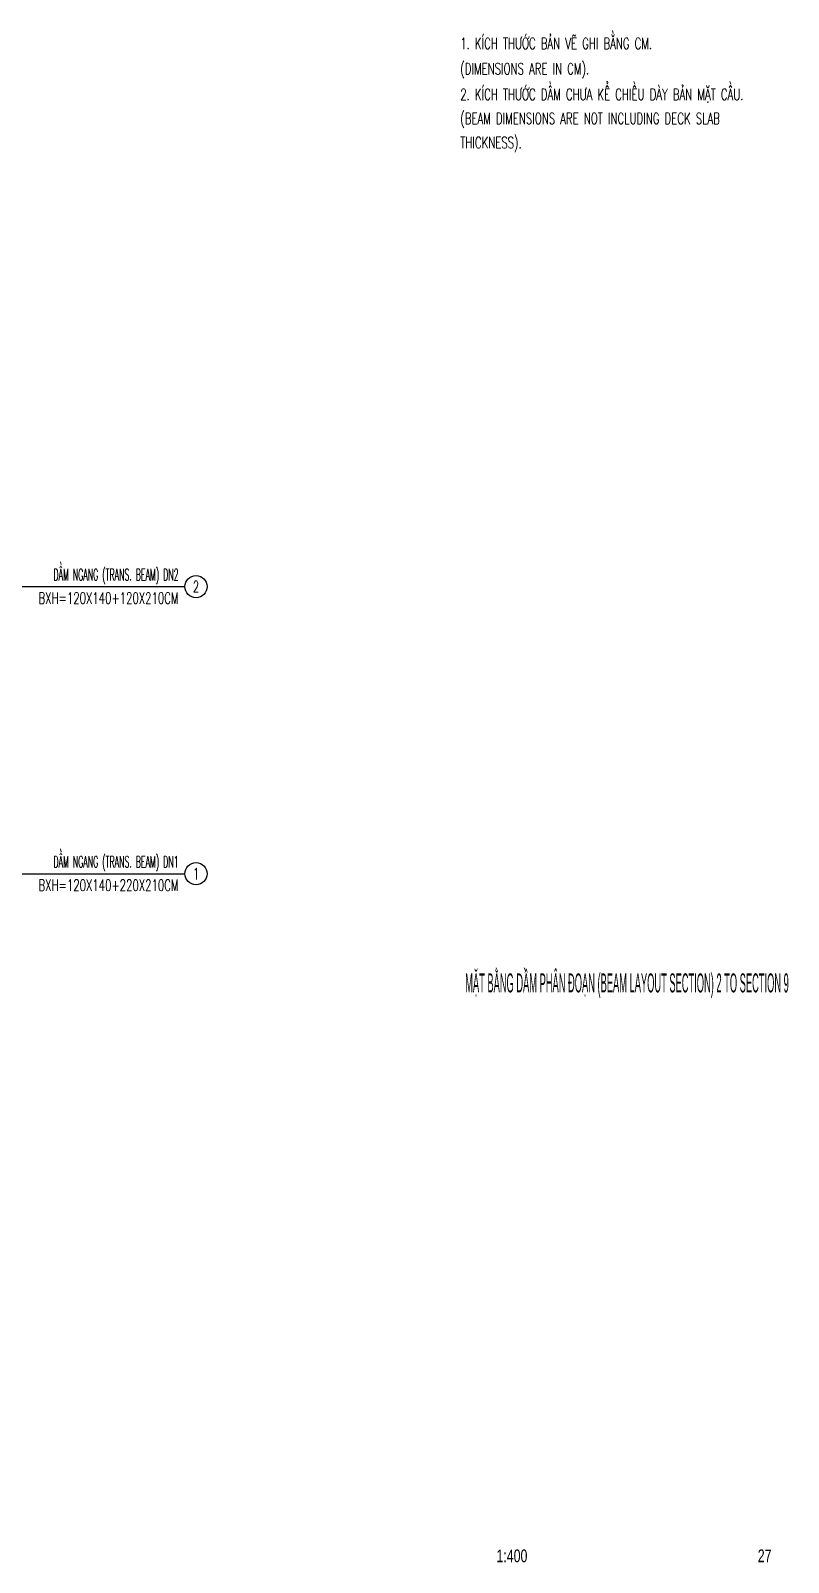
# Model space of a CAD drawing. Extents: x -687 to 941179, y -259 to 135874.
# Drawn here: x 801565 to 806342, y 92693 to 102349 of the extents above; entities that cross this region are included whole.
import ezdxf
from ezdxf.enums import TextEntityAlignment as Align

# ---------------------------------------------------------------- set-up
doc = ezdxf.new("R2010")
doc.units = 0
doc.header["$MEASUREMENT"] = 0
doc.layers.get('0').update_dxf_attribs({"color": 6, "linetype": 'CONTINUOUS'})
for name, color, linetype in [('Kich thuoc', 2, 'CONTINUOUS'), ('Net vang', 2, 'CONTINUOUS'), ('Text', 4, 'CONTINUOUS')]:
    doc.layers.add(name, color=color, linetype=linetype)
doc.styles.add('CMB-2', font='Vhavanb.ttf', dxfattribs={"width": 1.5, "height": 2})
doc.styles.add('Kichthuoc', font='romans.shx', dxfattribs={"width": 0.5})
doc.styles.get("Standard").update_dxf_attribs({"font": 'vnsimpleh.shx', "width": 0.65})
doc.styles.add('Ten', font='Vharialn.ttf')
doc.dimstyles.new('Le 400', dxfattribs={"dimscale": 400, "dimtxt": 0.2, "dimasz": 0.15, "dimexe": 0.1, "dimexo": 0.2, "dimgap": 0.1, "dimtad": 1, "dimdec": 0, "dimzin": 0, "dimdsep": 46, "dimtxsty": 'Kichthuoc', "dimblk": 'ARCHTICK', "dimcen": 0, "dimdle": 0.1, "dimclrd": 4, "dimclre": 4, "dimclrt": 256, "dimadec": 0, "dimazin": 0, "dimtfac": 1, "dimtdec": 0, "dimtix": 1, "dimtmove": 2, "dimatfit": 3, "dimfxl": 1, "dimtolj": 1, "dimtzin": 0, "dimarcsym": 0})

# ---------------------------------------------------------------- blocks, each defined once
blk = doc.blocks.new('_ArchTick')
at = {"color": 0, "linetype": 'ByBlock', "const_width": 0.15}
blk.add_lwpolyline([(-0.5, -0.5), (0.5, 0.5)], dxfattribs=at)

msp = doc.modelspace()

# ---------------------------------------------------------------- linework, layer by layer
at = {"layer": 'Net vang'}
for centre in [(802607.9, 98844.3), (802607.9, 97034.3)]:
    msp.add_circle(centre, 70, dxfattribs=at)

# ---------------------------------------------------------------- texts
at = {"layer": 'Text', "width": 0.65}
for s, p in [('1. kÝch th\xadíc b¶n vÏ ghi b»ng cm.', (804273.6, 102232.9)), ('(dimensions are in cm).', (804273.6, 102072.9))]:
    msp.add_text(s, height=71.995, dxfattribs=at).set_placement(p)
at = {"layer": 'Text', "lineweight": 0, "width": 0.65}
for s, p in [('2. kÝch th\xadíc dÇm ch\xada kÓ chiÒu dµy b¶n mÆt cÇu.', (804273.6, 101911.6)), ('(beam dimensions are not including deck slab ', (804273.6, 101759.8)), ('thickness).', (804273.6, 101608))]:
    msp.add_text(s, height=72, dxfattribs=at).set_placement(p)
at = {"layer": 'Text'}
for s, width, p in [('dÇm ngang (trans. beam) dn2', 0.5, (802497.7, 98883.7)), ('bXh=120X140+120x210cm', 0.65, (802497.7, 98736)), ('dÇm ngang (trans. beam) dn1', 0.5, (802497.7, 97073.7)), ('bXh=120X140+220x210cm', 0.65, (802497.7, 96926))]:
    msp.add_text(s, height=72, dxfattribs=dict(at, width=width)).set_placement(p, align=Align.RIGHT)
at = {"layer": 'Text', "width": 0.65}
for s, p in [('2', (802607.9, 98844.3)), ('1', (802607.9, 97034.3))]:
    msp.add_text(s, height=72, dxfattribs=at).set_placement(p, align=Align.MIDDLE)
at = {"layer": 'Text', "style": 'CMB-2', "width": 0.370028}
msp.add_text('MÆt b»ng dÇm ph©n ®o¹n (beam layout section) 2 to section 9', height=120, dxfattribs=at).set_placement((804304.4, 96285.9), (806344.4, 96285.9), align=Align.FIT)
at = {"layer": 'Text', "style": 'Ten', "width": 0.85}
for s, p in [('1:400', (804599.2, 92693.9)), ('27', (806192.2, 92693.9))]:
    msp.add_text(s, height=80, dxfattribs=at).set_placement(p, align=Align.CENTER)

# ---------------------------------------------------------------- leaders
at = {"layer": 'Kich thuoc'}
for points in [[(799308.1, 98844.3), (801696.1, 98844.3)], [(800328.1, 98844.3), (802537.9, 98844.3)], [(800838.1, 98844.3), (802537.9, 98844.3)], [(799818.1, 97034.3), (802537.9, 97034.3)], [(801348.1, 97034.3), (802537.9, 97034.3)]]:
    msp.add_leader(points, dimstyle='Le 400', override={"dimtad": 0, "dimclrd": 256}, dxfattribs=at)

doc.saveas('drawing.dxf')
